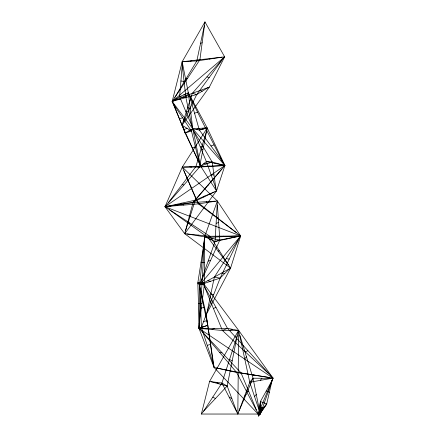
<?xml version="1.0" encoding="UTF-8"?>
<svg xmlns="http://www.w3.org/2000/svg" width="438" height="438" viewBox="0 0 438 438"><rect width="100%" height="100%" fill="white"/><g stroke="black" fill="none" stroke-linecap="round" stroke-linejoin="round"><path stroke-width="0.66" d="M238.611 330.356L237.204 335.771L221.924 383.064L237.829 414.036L238.611 330.356L202.159 281.727L204.59 236.854L217.379 201.042L182.296 167.07L207.24 128.011L188.324 92.73L182.17 61.742L204.957 21.9L224.65 56.852L209.359 87.096L182.049 125.197L200.494 165.958L216.525 190.908L184.688 233.695L230.585 268.111L206.205 314.681L201.392 327.367L213.164 363.387L214.116 367.504L258.108 414.036L258.458 416.1L260.391 414.036L272.994 378.103L238.611 330.356L222.405 330.471L198.956 328.33L199.586 285.176L204.59 236.854L219.838 240.024L240.643 235.945L217.379 201.042L197.363 202.208L165.006 206.747L184.688 233.695L209.955 236.274L240.643 235.945L230.585 268.111L199.586 285.176L200.084 289.294L201.392 327.367L198.956 328.33L214.116 367.504L241.059 372.902L272.994 378.103L272.047 380.567L266.698 404.006L260.709 412.908L260.391 414.036L201.365 414.036L209.561 381.454L238.611 330.356L249.753 382.259L260.391 414.036M204.59 236.854L204.25 241.497L197.801 282.992L199.175 323.83L198.956 328.33L241.059 372.902L258.108 414.036L258.655 412.908L266.698 404.006L260.435 401.487L272.047 380.567M214.116 367.504L206.205 314.681L199.586 285.176L215.074 241.508L217.379 201.042M237.829 414.036L249.753 382.259L272.994 378.103L227.497 328.33L204.436 286.49L202.159 281.727L198.956 328.33L272.994 378.103L258.108 414.036M200.494 165.958L192.775 128.788L191.773 125.624L179.613 96.732L182.23 65.278L182.17 61.742L224.65 56.852L192.287 93.316L182.049 125.197L191.455 131.061L199.268 162.564L200.494 165.958L212.162 161.994L224.913 165.537L216.525 190.908L193.174 202.159L165.006 206.747L182.296 167.07L199.487 167.064L224.913 165.537L207.24 128.011L199.339 130.053L192.775 128.788L185.088 132.966L199.268 162.564M258.458 416.1L258.967 414.764L260.435 401.487L260.709 412.908M182.049 125.197L172.172 101.501L199.909 59.738L204.957 21.9M199.175 323.83L204.524 283.594L204.25 241.497M258.655 412.908L260.435 401.487M230.585 268.111L209.955 236.274L165.006 206.747L199.487 167.064L207.24 128.011M236.498 411.085L227.169 386.015L237.204 335.771M206.205 314.681L207.311 310.975L214.324 277.166L240.643 235.945L197.363 202.208L182.296 167.07M174.795 97.384L196.815 60.942L204.3 25.743M182.17 61.742L172.172 101.501L173.782 104.551L191.455 131.061L185.088 132.966L173.782 104.551M184.688 233.695L193.174 202.159L224.913 165.537L222.663 161.885L199.339 130.053L189.731 96.355L188.324 92.73L179.613 96.732L172.172 101.501L192.775 128.788L224.913 165.537L165.006 206.747L240.643 235.945L199.586 285.176L204.524 283.594L202.06 281.88L197.801 282.992L199.744 284.985M168.274 202.75L195.912 166.56L206.287 131.893M185.641 230.443L195.266 200.177L221.847 169.101M207.311 310.975L220.15 278.092L238.305 240.112M187.771 93.168L185.904 97.537L191.773 125.624M239.186 410.652L253.027 378.213L239.893 335.344M191.455 131.061L192.326 129.111M201.376 280.736L219.838 240.024L217.385 205.017M183.292 122.071L196.755 94.509L221.639 60.559M203.686 411.085L221.924 383.064L227.169 386.015L203.686 411.085L201.365 414.036M258.967 414.764L266.698 404.006M244.82 358.799L246.457 356.778M249.753 382.259L253.027 378.213L270.832 378.317M244.47 396.456L246.107 394.435M260.292 380.288L261.929 378.268M254.62 396.456L256.257 394.435M201.354 284.421L220.15 278.092L229.249 269.063M180.549 204.174L181.595 203.183M207.508 185.63L208.554 184.639M193.174 202.159L195.266 200.177L214.297 191.932M203.736 197.045L204.781 196.054M189.408 216.301L190.453 215.31M224.65 56.852L172.172 101.501L192.287 93.316L209.359 87.096M201.37 165.542L206.347 161.567L212.162 161.994L215.803 187.995L216.525 190.908M173.234 101.063L196.755 94.509L207.875 87.775M188.625 223.544L189.676 223.013M197.478 235.671L198.534 235.14M187.108 234.007L207.847 237.336L209.955 236.274M222.657 236.684L223.714 236.153M218.129 251.16L219.186 250.624M213.421 308.483L215.967 307.41M211.981 329.453L214.527 328.385M204.436 286.49L222.405 330.471L227.497 328.33L237.248 330.257M229.824 330.367L232.37 329.294M245.296 351.851L247.842 350.783M200.555 43.346L202.104 42.743M190.3 61.271L191.849 60.668M183.79 61.599L196.815 60.942L199.909 59.738M209.419 59.075L210.963 58.473M185.805 79.163L187.349 78.561M194.538 113.207L197.587 112.15M196.536 129.429L199.586 128.378M199.339 130.053L205.438 127.94L206.758 128.11M203.046 129.079L206.095 128.027M211.001 145.969L214.051 144.912M199.514 328.133L207.754 325.308L206.046 315.847M200.741 308.33L203.922 307.301M203.719 321.607L206.9 320.578M201.392 327.367L207.754 325.308L200.084 289.294M200.456 327.75L203.637 326.721M207.278 345.379L210.459 344.345M216.23 223.26L218.611 222.52M210.475 239.378L212.857 238.633M205.876 237.248L215.074 241.508L219.838 240.024M226.703 238.967L229.079 238.223M208.225 261.119L210.607 260.38M179.438 118.758L182.619 117.806M183.878 129.424L187.059 128.471M188.707 131.039L191.888 130.086M192.178 147.765L195.359 146.812M167.929 206.189L195.266 200.177M215.074 241.508L238.327 236.427M168.296 206.375L198.447 203.878L215.43 201.245M196.815 60.942L222.022 57.203M193.738 128.81L205.438 127.94L222.663 161.885M169.396 209.753L207.847 237.336L237.473 236.033M183.84 167.042L222.192 165.663M201.557 328.44L227.497 328.33M200.385 146.829L203.292 147.042M214.85 163.363L217.757 163.577M203.856 163.555L206.763 163.768M211.072 174.778L213.979 174.997M201.026 262.247L204.387 262.548M199.931 282.439L203.292 282.74M197.801 282.992L204.524 283.594M198.775 283.988L202.137 284.289M198.491 303.408L201.852 303.709M219.777 352.606L222 352.836M226.599 370.236L228.822 370.46M216.591 368.019L236.608 372.448L241.059 372.902M253.093 375.005L255.316 375.235M246.391 391.172L248.62 391.402M209.561 381.454L221.924 383.064M180.921 81.008L184.069 81.408M183.692 94.953L186.834 95.353M179.613 96.732L185.904 97.537L182.23 65.278M176.421 98.9L179.569 99.3M185.69 111.175L188.838 111.581M201.097 149.227L202.887 149.478M209.052 166.111L210.842 166.363M195.912 166.56L199.487 167.064M189.873 166.801L191.663 167.053M182.093 184.655L183.883 184.907M202.942 332.765L236.608 372.448L269.578 377.561M226.315 258.639L229.227 259.104M221.787 273.115L224.699 273.575M214.324 277.166L220.15 278.092M207.836 280.796L210.755 281.256M210.82 294.073L213.733 294.533M188.324 92.73L192.775 128.788L206.347 161.567L223.347 165.159M211.061 381.761L227.169 386.015M206.966 76.94L209.194 77.537M200.084 90.546L202.312 91.142M192.287 93.316L196.755 94.509M183.347 97.028L185.581 97.625M187.792 107.693L190.026 108.29M266.244 391.03L269.375 392.289M260.572 407.198L263.703 408.457M259.548 407.198L262.674 408.457M259.701 408.128L262.833 409.388M229.567 359.417L232.189 360.896M216.492 382.412L219.115 383.891M229.211 397.074L231.833 398.547M212.802 397.074L215.43 398.547M197.363 202.208L198.447 203.878L236.372 232.655M222.405 330.471L268.187 373.236M207.847 237.336L228.417 264.979M216.865 217.434L217.412 218.266M206.397 201.726L206.939 202.559M190.612 186.44L191.154 187.272M182.832 204.294L183.374 205.126M194.423 132.09L212.162 161.994M236.608 372.448L256.181 409.897M189.731 96.355L205.438 127.94M183.856 170.667L198.447 203.878M206.347 161.567L215.803 187.995M182.668 125.881L185.088 132.966M253.027 378.213L259.488 410.652M207.754 325.308L213.164 363.387"/></g></svg>
